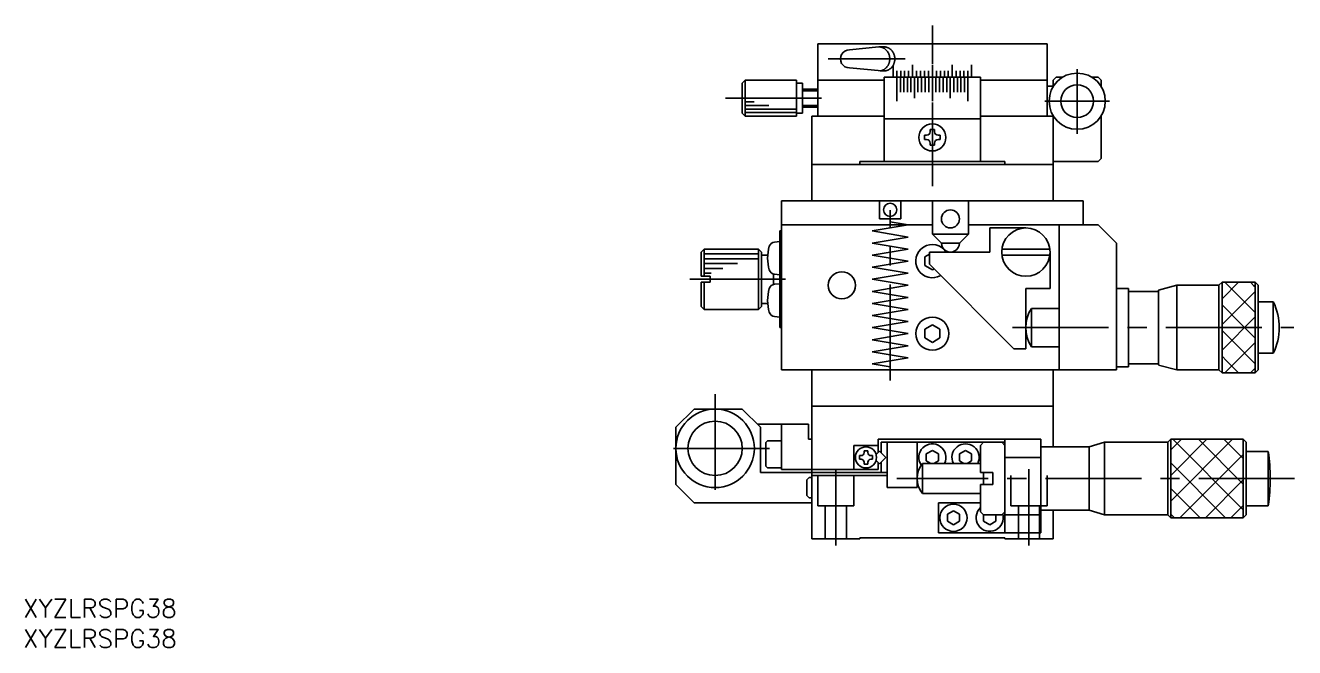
# Model space of a CAD drawing. Extents: x -1 to 313, y -8 to 323.
# Drawn here: x 0.4 to 210.7, y -8 to 95.1 of the extents above; entities that cross this region are included whole.
import ezdxf

# ---------------------------------------------------------------- set-up
doc = ezdxf.new("R2010")
doc.units = 0
doc.header["$LTSCALE"] = 0.5
doc.linetypes.add('CENTER', pattern=[50.8, 31.75, -6.35, 6.35, -6.35])
doc.linetypes.add('DASHED', pattern=[19.05, 12.7, -6.35])
for name, color, linetype in [('MSM_CENTER', 1, 'CENTER'), ('MSM_CONTINUOUS', 7, 'CONTINUOUS'), ('MSM_DASHED', 4, 'DASHED'), ('MSM_NARROW', 5, 'CONTINUOUS'), ('MSM_PART_NUMBER', 7, 'CONTINUOUS')]:
    doc.layers.add(name, color=color, linetype=linetype)
doc.styles.get("Standard").update_dxf_attribs({"font": 'txt.shx', "height": 3, "bigfont": 'bigfont.shx'})

# ---------------------------------------------------------------- blocks, each defined once
blk = doc.blocks.new('*U6')
at = {"layer": 'MSM_PART_NUMBER'}
blk.add_text('XYZLRSPG38', height=3, dxfattribs=at).set_placement((0, -3))
blk = doc.blocks.new('*U7')
at = {"layer": 'MSM_PART_NUMBER'}
blk.add_text('XYZLRSPG38', height=3, dxfattribs=at).set_placement((0, -8))

msp = doc.modelspace()

# ---------------------------------------------------------------- linework, layer by layer
at = {"layer": 'MSM_CENTER'}
for p, q in [((150.688979, 88.68656), (150.688979, 95.050604)), ((133.398253, 89.499991), (146.204913, 89.499991)), ((174.688981, 77.070898), (174.688981, 87.788195)), ((116.415682, 82.999998), (134.005335, 82.999998)), ((150.688979, 82.254106), (150.688979, 68.443334)), ((169.344479, 82.499998), (180.061777, 82.499998)), ((143.688973, 36.243405), (143.688973, 64.443727)), ((110.481973, 53), (127.085561, 53)), ((163.99597, 45.000001), (210.61597, 45.000001)), ((114.688923, 34.000002), (114.688923, 16.000002)), ((123.688923, 25.000002), (105.688923, 25.000002)), ((134.688974, 21.557018), (134.688974, 8.904017)), ((166.688974, 21.557018), (166.688974, 8.904017)), ((210.722184, 20.000001), (144.797185, 20.000001))]:
    msp.add_line(p, q, dxfattribs=at)
at = {"layer": 'MSM_CONTINUOUS'}
for p, q in [((131.688971, 79.999992), (131.688971, 91.999997)), ((131.688971, 91.999997), (169.688978, 91.999997)), ((136.953877, 90.999985), (141.816255, 91.499982)), ((141.889824, 91.498228), (141.813994, 91.499979)), ((141.813996, 91.499982), (142.659242, 91.499982)), ((141.96552, 91.492978), (141.889824, 91.498228)), ((142.040951, 91.484239), (141.96552, 91.492978)), ((142.115985, 91.472026), (142.040951, 91.484239)), ((142.19049, 91.45636), (142.115985, 91.472026)), ((142.264336, 91.437269), (142.19049, 91.45636)), ((142.337393, 91.414785), (142.264336, 91.437269)), ((142.409534, 91.38895), (142.337393, 91.414785)), ((142.480632, 91.359806), (142.409534, 91.38895)), ((142.550563, 91.327407), (142.480632, 91.359806)), ((142.619205, 91.291808), (142.550563, 91.327407)), ((142.686436, 91.253072), (142.619205, 91.291808)), ((142.735073, 91.498231), (142.659244, 91.499982)), ((142.75214, 91.211266), (142.686436, 91.253072)), ((142.81077, 91.492981), (142.735073, 91.498231)), ((142.816202, 91.166464), (142.75214, 91.211266)), ((142.886201, 91.484242), (142.81077, 91.492981)), ((142.878509, 91.118745), (142.816202, 91.166464)), ((142.938952, 91.068191), (142.878509, 91.118745)), ((142.961234, 91.472029), (142.886201, 91.484242)), ((142.997425, 91.014891), (142.938952, 91.068191)), ((143.03574, 91.456363), (142.961234, 91.472029)), ((143.053826, 90.958939), (142.997425, 91.014891)), ((143.109585, 91.437272), (143.03574, 91.456363)), ((143.108057, 90.900433), (143.053826, 90.958939)), ((143.160021, 90.839474), (143.108057, 90.900433)), ((143.182643, 91.414788), (143.109585, 91.437272)), ((143.209629, 90.776171), (143.160021, 90.839474)), ((143.254784, 91.388953), (143.182643, 91.414788)), ((143.256794, 90.710633), (143.209629, 90.776171)), ((143.325882, 91.359809), (143.254784, 91.388953)), ((143.301432, 90.642975), (143.256794, 90.710633)), ((143.343466, 90.573316), (143.301432, 90.642975)), ((143.395813, 91.32741), (143.325882, 91.359809)), ((143.382822, 90.501778), (143.343466, 90.573316)), ((143.419432, 90.428485), (143.382822, 90.501778)), ((143.464454, 91.291811), (143.395813, 91.32741)), ((143.531686, 91.253075), (143.464454, 91.291811)), ((143.59739, 91.211269), (143.531686, 91.253075)), ((143.661451, 91.166467), (143.59739, 91.211269)), ((143.723758, 91.118747), (143.661451, 91.166467)), ((143.784201, 91.068193), (143.723758, 91.118747)), ((143.842674, 91.014894), (143.784201, 91.068193)), ((143.899076, 90.958942), (143.842674, 91.014894)), ((143.953306, 90.900435), (143.899076, 90.958942)), ((144.005271, 90.839477), (143.953306, 90.900435)), ((144.054879, 90.776173), (144.005271, 90.839477)), ((144.102043, 90.710635), (144.054879, 90.776173)), ((144.146682, 90.642977), (144.102043, 90.710635)), ((144.188716, 90.573318), (144.146682, 90.642977)), ((144.228072, 90.501779), (144.188716, 90.573318)), ((144.264681, 90.428487), (144.228072, 90.501779)), ((169.688978, 79.999995), (169.688978, 91.999997)), ((143.260202, 88.294298), (143.304649, 88.362109)), ((143.304649, 88.362109), (143.346486, 88.431912)), ((143.346486, 88.431912), (143.385641, 88.503585)), ((143.385641, 88.503585), (143.422043, 88.577002)), ((143.45323, 90.353568), (143.419432, 90.428485)), ((143.422043, 88.577002), (143.45563, 88.652036)), ((143.484158, 90.277155), (143.45323, 90.353568)), ((143.45563, 88.652036), (143.486342, 88.728554)), ((143.512162, 90.199382), (143.484158, 90.277155)), ((143.486342, 88.728554), (143.514127, 88.806423)), ((143.537193, 90.120384), (143.512162, 90.199382)), ((143.514127, 88.806423), (143.538935, 88.885506)), ((143.559207, 90.0403), (143.537193, 90.120384)), ((143.538935, 88.885506), (143.560723, 88.965666)), ((143.578165, 89.95927), (143.559207, 90.0403)), ((143.560723, 88.965666), (143.579452, 89.04676)), ((143.594034, 89.877436), (143.578165, 89.95927)), ((143.579452, 89.04676), (143.59509, 89.128648)), ((143.606787, 89.794941), (143.594034, 89.877436)), ((143.59509, 89.128648), (143.60761, 89.211187)), ((143.616401, 89.71193), (143.606787, 89.794941)), ((143.60761, 89.211187), (143.61699, 89.294231)), ((143.622859, 89.628547), (143.616401, 89.71193)), ((143.61699, 89.294231), (143.623212, 89.377635)), ((143.626149, 89.54494), (143.622859, 89.628547)), ((143.623212, 89.377635), (143.626267, 89.461254)), ((143.626267, 89.461254), (143.626149, 89.54494)), ((144.105451, 88.294296), (144.149899, 88.362107)), ((144.149899, 88.362107), (144.191736, 88.43191)), ((144.190596, 88.429822), (144.190596, 86.499998)), ((144.191736, 88.43191), (144.23089, 88.503583)), ((144.23089, 88.503583), (144.267292, 88.577001)), ((144.298479, 90.353569), (144.264681, 90.428487)), ((144.267292, 88.577001), (144.300879, 88.652035)), ((144.329408, 90.277156), (144.298479, 90.353569)), ((144.300879, 88.652035), (144.331592, 88.728553)), ((144.357412, 90.199383), (144.329408, 90.277156)), ((144.331592, 88.728553), (144.359376, 88.806422)), ((144.382443, 90.120385), (144.357412, 90.199383)), ((144.359376, 88.806422), (144.384184, 88.885506)), ((144.404456, 90.040301), (144.382443, 90.120385)), ((144.384184, 88.885506), (144.405972, 88.965665)), ((144.423414, 89.959271), (144.404456, 90.040301)), ((144.405972, 88.965665), (144.424701, 89.04676)), ((144.439284, 89.877437), (144.423414, 89.959271)), ((144.424701, 89.04676), (144.44034, 89.128648)), ((144.452036, 89.794942), (144.439284, 89.877437)), ((144.44034, 89.128648), (144.45286, 89.211186)), ((144.46165, 89.71193), (144.452036, 89.794942)), ((144.45286, 89.211186), (144.462239, 89.294231)), ((144.468108, 89.628548), (144.46165, 89.71193)), ((144.462239, 89.294231), (144.468462, 89.377635)), ((144.471399, 89.54494), (144.468108, 89.628548)), ((144.468462, 89.377635), (144.471517, 89.461254)), ((144.471517, 89.461254), (144.471399, 89.54494)), ((147.389662, 88.499995), (147.389662, 86.499998)), ((150.688979, 82.499998), (150.688979, 88.499995)), ((153.98829, 88.499995), (153.98829, 86.499998)), ((157.187356, 88.499995), (157.187356, 86.499998)), ((136.953877, 87.999991), (142.305791, 87.516514)), ((142.891792, 87.516514), (142.046543, 87.516517)), ((142.046547, 87.51652), (142.121546, 87.528991)), ((142.121546, 87.528991), (142.196007, 87.544913)), ((142.196007, 87.544913), (142.269798, 87.564257)), ((142.269798, 87.564257), (142.342792, 87.586991)), ((142.342792, 87.586991), (142.41486, 87.613075)), ((142.41486, 87.613075), (142.485875, 87.642462)), ((142.485875, 87.642462), (142.555715, 87.675101)), ((142.555715, 87.675101), (142.624255, 87.710936)), ((142.624255, 87.710936), (142.691377, 87.749903)), ((158.688985, 86.499998), (142.688973, 86.499998)), ((142.688973, 86.499998), (142.688973, 72.499999)), ((142.691377, 87.749903), (142.756963, 87.791934)), ((142.756963, 87.791934), (142.820898, 87.836956)), ((142.820898, 87.836956), (142.88307, 87.884889)), ((142.88307, 87.884889), (142.94337, 87.93565)), ((142.891797, 87.516517), (142.966796, 87.528988)), ((142.94337, 87.93565), (143.001692, 87.98915)), ((142.966796, 87.528988), (143.041256, 87.544909)), ((143.001692, 87.98915), (143.057936, 88.045296)), ((143.041256, 87.544909), (143.115048, 87.564254)), ((143.057936, 88.045296), (143.112001, 88.103988)), ((143.112001, 88.103988), (143.163793, 88.165124)), ((143.115048, 87.564254), (143.188041, 87.586988)), ((143.163793, 88.165124), (143.213222, 88.228598)), ((143.188041, 87.586988), (143.260109, 87.613072)), ((143.213222, 88.228598), (143.260202, 88.294298)), ((143.260109, 87.613072), (143.331125, 87.642459)), ((143.331125, 87.642459), (143.400964, 87.675099)), ((143.400964, 87.675099), (143.469505, 87.710933)), ((143.469505, 87.710933), (143.536627, 87.7499)), ((143.536627, 87.7499), (143.602213, 87.791931)), ((143.602213, 87.791931), (143.666147, 87.836953)), ((143.666147, 87.836953), (143.728319, 87.884886)), ((143.728319, 87.884886), (143.788619, 87.935648)), ((143.788619, 87.935648), (143.846942, 87.989148)), ((143.846942, 87.989148), (143.903185, 88.045293)), ((143.903185, 88.045293), (143.95725, 88.103986)), ((143.95725, 88.103986), (144.009043, 88.165122)), ((144.009043, 88.165122), (144.058472, 88.228596)), ((144.058472, 88.228596), (144.105451, 88.294296)), ((144.817661, 82.499998), (144.817661, 87.499995)), ((145.388153, 83.999998), (145.388153, 86.499998)), ((145.451868, 87.499995), (145.451868, 86.499998)), ((145.963876, 83.999998), (145.963876, 86.499998)), ((146.092462, 87.499995), (146.092462, 86.499998)), ((146.544262, 83.999998), (146.544262, 86.499998)), ((146.738655, 87.499995), (146.738655, 86.499998)), ((147.128738, 86.499998), (147.128738, 83.999998)), ((147.716728, 82.999998), (147.716728, 86.499998)), ((148.044688, 87.499995), (148.044688, 86.499998)), ((148.307651, 83.999998), (148.307651, 86.499998)), ((148.702936, 87.499995), (148.702936, 86.499998)), ((148.900925, 83.999998), (148.900925, 86.499998)), ((149.363603, 87.499995), (149.363603, 86.499998)), ((149.495962, 83.999998), (149.495962, 86.499998)), ((150.025886, 87.499995), (150.025886, 86.499998)), ((150.092178, 83.999998), (150.092178, 86.499998)), ((151.28578, 83.999998), (151.28578, 86.499998)), ((151.352066, 87.499995), (151.352066, 86.499998)), ((151.881995, 83.999998), (151.881995, 86.499998)), ((152.014348, 87.499995), (152.014348, 86.499998)), ((152.477033, 83.999998), (152.477033, 86.499998)), ((152.675016, 87.499995), (152.675016, 86.499998)), ((153.070306, 83.999998), (153.070306, 86.499998)), ((153.333264, 87.499995), (153.333264, 86.499998)), ((153.66123, 82.999998), (153.66123, 86.499998)), ((154.24922, 86.499998), (154.24922, 83.999998)), ((154.639297, 87.499995), (154.639297, 86.499998)), ((154.833696, 83.999998), (154.833696, 86.499998)), ((155.28549, 87.499995), (155.28549, 86.499998)), ((155.414082, 83.999998), (155.414082, 86.499998)), ((155.926084, 87.499995), (155.926084, 86.499998)), ((155.989805, 83.999998), (155.989805, 86.499998)), ((156.560297, 87.499995), (156.560297, 82.499998)), ((158.688985, 72.499999), (158.688985, 86.499998)), ((170.688972, 85.999995), (171.188975, 86.499998)), ((172.317799, 86.499998), (171.188975, 86.499998)), ((177.060162, 86.499998), (178.188981, 86.499998)), ((178.188981, 86.499998), (178.688981, 85.999995)), ((119.688975, 86.000001), (119.188987, 85.499998)), ((119.188987, 85.499998), (119.188987, 80.500002)), ((119.688975, 86.000001), (119.688975, 80.000002)), ((128.188977, 86.000001), (119.688975, 86.000001)), ((128.188977, 79.999995), (128.188977, 85.999995)), ((128.188977, 85.499995), (129.188971, 85.499995)), ((129.188971, 80.499998), (129.188971, 85.499995)), ((129.188971, 84.499998), (131.688971, 84.499998)), ((131.688971, 85.999995), (142.688973, 85.999995)), ((158.688985, 85.999995), (169.688978, 85.999995)), ((169.688978, 84.999998), (170.688972, 84.999998)), ((170.688972, 84.871176), (170.688972, 85.999995)), ((178.688981, 84.871176), (178.688981, 85.999995)), ((119.188987, 80.500002), (119.688975, 80.000002)), ((128.188977, 80.000002), (119.688975, 80.000002)), ((128.188977, 80.499998), (129.188971, 80.499998)), ((129.188971, 81.499998), (131.688971, 81.499998)), ((130.688974, 66.000003), (130.688974, 79.999992)), ((142.688973, 79.999992), (130.688974, 79.999992)), ((158.688985, 79.999995), (170.688972, 79.999995)), ((170.688972, 79.999995), (170.688972, 66.000003)), ((178.688981, 80.128872), (178.688981, 73.000002)), ((142.688973, 79.599999), (158.688985, 79.599999)), ((149.390978, 76.145996), (149.390978, 76.853997)), ((149.390978, 76.853997), (149.74498, 76.853997)), ((149.390978, 76.145996), (149.74498, 76.145996)), ((151.042975, 77.797996), (150.334977, 77.797996)), ((150.334977, 77.797996), (150.334977, 77.443997)), ((151.042975, 77.797996), (151.042975, 77.443997)), ((151.986977, 76.853997), (151.632978, 76.853997)), ((151.986977, 76.145996), (151.632978, 76.145996)), ((151.986977, 76.145996), (151.986977, 76.853997)), ((150.334977, 75.202), (150.334977, 75.555996)), ((150.334977, 75.202), (151.042975, 75.202)), ((151.042975, 75.202), (151.042975, 75.555996)), ((130.688974, 71.999999), (170.688972, 71.999999)), ((138.688974, 71.999995), (138.688974, 72.499999)), ((138.688974, 72.499999), (162.688972, 72.499999)), ((162.688972, 71.999995), (162.688972, 72.499999)), ((170.688972, 72.499999), (178.188981, 72.499999)), ((178.188981, 72.499999), (178.688981, 73.000002)), ((175.688971, 66.000003), (125.688974, 66.000003)), ((125.688974, 66.000003), (125.688974, 38.000001)), ((141.938972, 66.000003), (141.938972, 63)), ((145.438972, 63), (145.438972, 66.000003)), ((150.688973, 66.000003), (150.688973, 60.500003)), ((156.688973, 66.000003), (156.688973, 60.500003)), ((175.688971, 62), (175.688971, 66.000003)), ((125.688974, 61.000003), (125.388971, 61.000003)), ((125.388971, 61.000003), (125.388971, 45.000001)), ((125.688974, 62), (150.688973, 62)), ((140.688973, 61), (146.688973, 62)), ((146.688973, 60.000003), (140.688973, 61)), ((141.938972, 63), (145.438972, 63)), ((146.688973, 62), (143.688973, 62.5)), ((156.688973, 62), (178.188971, 62)), ((160.188972, 61.5), (166.188972, 61.5)), ((160.188972, 61.5), (160.188972, 57.5)), ((171.688972, 62), (171.688972, 38.000001)), ((178.188971, 62), (181.188971, 59)), ((124.541722, 59.175878), (125.388971, 59.250003)), ((140.688973, 59), (146.688973, 60.000003)), ((146.688973, 57.999997), (140.688973, 59)), ((150.688973, 60.500003), (156.688973, 60.500003)), ((152.188973, 59), (150.688973, 60.500003)), ((152.188973, 59), (155.188973, 59)), ((155.188973, 59), (156.688973, 60.500003)), ((181.188971, 38.000001), (181.188971, 59)), ((112.388975, 57.5), (112.888975, 57.999997)), ((112.388975, 57.5), (112.388975, 53.500003)), ((112.888975, 57.999997), (112.888975, 53.500003)), ((112.888975, 57.999997), (121.888974, 57.999997)), ((121.888974, 57.999997), (121.888974, 48.000001)), ((121.888974, 57.999997), (122.388974, 57.5)), ((122.388974, 48.500001), (122.388974, 57.5)), ((122.388974, 57), (123.406851, 57)), ((140.688973, 57), (146.688973, 57.999997)), ((146.688973, 56.000003), (140.688973, 57)), ((150.18897, 57.154704), (149.438971, 56.721691)), ((150.18897, 57.5), (150.18897, 55.500003)), ((160.188972, 57.5), (150.18897, 57.5)), ((162.220346, 58), (170.157598, 58)), ((162.220346, 57.000003), (170.157598, 57.000003)), ((170.188972, 51.500004), (170.188972, 57.5)), ((140.688973, 55), (146.688973, 56.000003)), ((146.688973, 54.000003), (140.688973, 55)), ((149.438971, 56.721691), (149.438971, 55.278312)), ((149.438971, 55.278312), (150.688973, 54.556624)), ((150.18897, 55.500003), (164.188972, 41.500001)), ((150.688973, 54.556624), (150.97006, 54.718913)), ((112.388981, 53.500003), (113.88898, 53.500003)), ((113.88898, 53.500003), (113.88898, 52.500003)), ((124.388971, 53.837491), (124.388971, 52.162511)), ((125.388971, 53.750003), (124.541722, 53.824127)), ((140.688973, 53), (146.688973, 54.000003)), ((146.688973, 52), (140.688973, 53)), ((112.388975, 52.500003), (112.388975, 48.500001)), ((113.88898, 52.500003), (112.388981, 52.500003)), ((112.888975, 52.500003), (112.888975, 48.000001)), ((124.541722, 52.175875), (125.388971, 52.25)), ((140.688973, 51), (146.688973, 52)), ((146.688973, 50), (140.688973, 51)), ((166.188972, 51.500004), (166.188972, 41.500001)), ((170.188972, 51.500004), (166.188972, 51.500004)), ((181.188971, 51.500004), (183.188971, 51.500004)), ((183.188971, 51.500004), (183.188971, 38.500001)), ((183.188971, 51), (188.188971, 51)), ((191.18897, 52), (188.188971, 51.196154)), ((188.188971, 51.196154), (188.188971, 38.806385)), ((191.18897, 52), (198.188973, 52)), ((191.18897, 52), (191.18897, 38.000001)), ((198.188973, 52.000001), (198.688973, 52.500001)), ((198.188973, 38.000001), (198.188973, 52)), ((198.688973, 52.500001), (198.688973, 37.500001)), ((204.188973, 52.500001), (198.688973, 52.500001)), ((204.188973, 51.727923), (203.98183, 51.935066)), ((204.188973, 37.500001), (204.188973, 52.500001)), ((204.188973, 52.500001), (204.688973, 52.000001)), ((204.688973, 52.000001), (204.688973, 37.999998)), ((112.388975, 48.500001), (112.888975, 48.000001)), ((122.388974, 48.500001), (121.888974, 48.000001)), ((123.406851, 48.999997), (122.388974, 48.999997)), ((140.688973, 48.999997), (146.688973, 50)), ((146.688973, 48.000001), (140.688973, 48.999997)), ((207.188972, 49.249996), (204.688973, 49.249996)), ((207.188972, 49.249996), (207.188972, 40.750003)), ((112.888975, 48.000001), (121.888974, 48.000001)), ((125.388971, 46.75), (124.541722, 46.824124)), ((140.688973, 47.000004), (146.688973, 48.000001)), ((146.688973, 46.000001), (140.688973, 47.000004)), ((167.097864, 48.175), (171.688972, 48.175)), ((167.097867, 48.175), (167.097867, 41.825001)), ((125.388971, 45.000001), (125.688974, 45.000001)), ((140.688973, 45.000001), (146.688973, 46.000001)), ((146.688973, 44.000001), (140.688973, 45.000001)), ((150.688973, 45.443377), (149.438971, 44.721689)), ((149.438971, 44.721689), (149.438971, 43.278316)), ((151.938971, 44.721689), (150.688973, 45.443377)), ((151.938971, 43.278316), (151.938971, 44.721689)), ((140.688973, 43.000001), (146.688973, 44.000001)), ((146.688973, 42.000001), (140.688973, 43.000001)), ((149.438971, 43.278316), (150.688973, 42.556625)), ((150.688973, 42.556625), (151.938971, 43.278316)), ((140.688973, 41.000001), (146.688973, 42.000001)), ((146.688973, 40.000001), (140.688973, 41.000001)), ((140.688973, 39.000001), (146.688973, 40.000001)), ((166.188972, 41.500001), (164.188972, 41.500001)), ((167.097864, 41.825001), (171.688972, 41.825001)), ((207.188972, 40.750003), (204.688973, 40.750003)), ((181.188971, 38.000001), (125.688974, 38.000001)), ((130.688974, 32.000002), (130.688974, 38.000001)), ((143.688973, 38.500001), (140.688973, 39.000001)), ((170.688972, 32.000002), (170.688972, 38.000001)), ((181.188971, 38.500001), (183.188971, 38.500001)), ((183.188971, 39.000001), (188.188971, 39.000001)), ((191.18897, 38.000001), (188.188335, 38.804017)), ((191.18897, 38.000001), (198.188973, 38.000001)), ((198.688973, 37.500001), (198.188973, 37.999998)), ((204.688973, 37.999998), (204.188973, 37.500001)), ((204.188973, 37.500001), (198.688973, 37.500001)), ((170.688973, 32.000002), (130.688972, 32.000002)), ((130.688972, 32.000002), (130.688972, 10)), ((170.688973, 32.000002), (170.688973, 25.250002)), ((111.188982, 31.500002), (108.188983, 28.5)), ((119.188919, 31.500063), (111.189045, 31.500063)), ((119.188919, 31.500063), (122.188982, 28.5)), ((108.188983, 18.999999), (108.188983, 28.5)), ((130.188972, 29), (121.688982, 29)), ((122.188982, 20.999999), (122.188982, 28.5)), ((125.688983, 21.500001), (125.688983, 29)), ((130.188972, 29), (130.188972, 26.500001)), ((123.388981, 26.250001), (123.088982, 25.950002)), ((123.088982, 25.950002), (123.088982, 22.05)), ((125.688983, 26.250001), (123.388981, 26.250001)), ((130.188972, 26.500001), (130.688972, 26.500001)), ((137.688972, 25.500001), (141.688973, 25.500001)), ((137.688973, 25.500001), (137.688973, 21.500001)), ((141.688973, 26.500001), (168.688984, 26.500001)), ((141.688973, 24.289734), (141.688973, 26.500001)), ((142.193244, 24.289005), (142.193244, 26.000001)), ((162.688979, 26.000001), (142.193244, 26.000001)), ((143.188987, 26.000001), (143.189467, 18.49999)), ((148.188988, 26.000001), (148.188988, 18.500001)), ((159.188986, 26.000002), (158.688984, 25.500002)), ((158.688984, 21.000001), (158.688984, 25.500002)), ((162.688983, 25.500002), (162.188984, 26.000002)), ((162.688979, 11), (162.688983, 26.500004)), ((168.688987, 11), (168.688984, 26.500004)), ((176.688985, 25.250002), (168.688984, 25.250002)), ((176.688985, 25.250002), (179.188986, 26.000002)), ((176.688985, 14.75), (176.688985, 25.250002)), ((179.188986, 26.000002), (179.188986, 14.000001)), ((189.688986, 26.000002), (179.188986, 26.000002)), ((189.688986, 26.000002), (190.188986, 26.500001)), ((189.688986, 26.000002), (189.688987, 14.000001)), ((190.188989, 13.500001), (190.188986, 26.500001)), ((202.188987, 26.500001), (190.188986, 26.500001)), ((202.188987, 13.500001), (202.188987, 26.500001)), ((202.188987, 26.500001), (202.688988, 26.000002)), ((202.688988, 14.000001), (202.688988, 26.000002)), ((138.588982, 23.799975), (138.588982, 23.199974)), ((138.588982, 23.799975), (138.888981, 23.799975)), ((138.588982, 23.199974), (138.888981, 23.199974)), ((139.988982, 24.599974), (139.388981, 24.599974)), ((139.388981, 24.599974), (139.388981, 24.299975)), ((139.988982, 24.599974), (139.988982, 24.299975)), ((140.788981, 23.799975), (140.488982, 23.799975)), ((140.788981, 23.199974), (140.488982, 23.199974)), ((140.788981, 23.799975), (140.788981, 23.199974)), ((141.373488, 23.974248), (141.940746, 24.541505)), ((143.001415, 23.480837), (141.940746, 24.541505)), ((143.001414, 23.480837), (141.940746, 22.420168)), ((150.688769, 24.654603), (149.688985, 24.077273)), ((149.688985, 22.92273), (149.688985, 24.077273)), ((150.688769, 24.654603), (151.688799, 24.07721)), ((151.688799, 24.07721), (151.688803, 22.922486)), ((156.189116, 24.654662), (155.189025, 24.07727)), ((155.189025, 22.92273), (155.189025, 24.077273)), ((157.188845, 24.077511), (156.189116, 24.654662)), ((157.188845, 24.077511), (157.188841, 22.922486)), ((162.688983, 23.500001), (168.688984, 23.500001)), ((202.688988, 24.500001), (206.34957, 24.500001)), ((206.34957, 15.500001), (206.34957, 24.500001)), ((123.088982, 22.05), (123.388981, 21.750001)), ((125.688983, 21.750001), (123.388981, 21.750001)), ((141.688973, 21.500001), (125.688983, 21.500001)), ((139.388981, 22.399975), (139.388981, 22.699974)), ((139.388981, 22.399975), (139.988982, 22.399975)), ((139.988982, 22.399975), (139.988982, 22.699974)), ((141.364859, 22.996057), (141.940746, 22.420168)), ((141.688973, 21.500001), (141.688973, 22.671936)), ((142.193244, 22.672666), (142.193244, 20.999999)), ((149.066491, 22.500001), (149.066486, 17.500001)), ((149.066486, 22.500001), (158.688983, 22.499999)), ((150.421187, 22.500001), (149.688985, 22.92273)), ((151.688803, 22.922486), (150.956981, 22.500001)), ((155.921229, 22.499999), (155.189025, 22.92273)), ((157.188841, 22.922486), (156.457017, 22.499999)), ((108.188983, 18.999999), (111.188982, 16.000001)), ((143.189287, 20.999999), (122.188982, 20.999999)), ((130.288964, 20.19999), (129.888964, 19.79999)), ((129.888964, 17.19999), (129.888964, 19.79999)), ((130.288964, 20.19999), (130.688964, 20.19999)), ((143.189339, 20.499999), (130.688972, 20.499999)), ((158.688982, 21.000001), (160.688982, 21.000001)), ((158.688982, 19.000001), (160.688982, 19.000001)), ((158.688983, 14.500001), (158.688984, 19.000001)), ((159.188982, 21.000001), (159.188982, 19.000001)), ((160.688982, 21.000001), (160.688982, 19.000001)), ((129.888964, 17.19999), (130.288964, 16.79999)), ((143.189467, 18.500001), (148.188988, 18.500001)), ((149.066486, 17.500001), (158.688983, 17.500001)), ((111.188986, 16.000001), (130.688972, 16.000001)), ((130.288964, 16.79999), (130.688964, 16.79999)), ((151.688968, 16.000001), (158.688983, 16.000001)), ((151.688977, 11), (151.688968, 16.000001)), ((168.688987, 14.75), (176.688985, 14.75)), ((170.688973, 10), (170.688973, 14.75)), ((176.688985, 14.75), (179.188986, 14.000001)), ((202.688988, 15.500001), (206.34957, 15.500001)), ((154.188759, 14.654603), (153.188975, 14.077273)), ((153.188975, 12.922731), (153.188975, 14.077273)), ((154.189068, 12.345339), (153.188975, 12.922731)), ((154.188759, 14.654603), (155.188789, 14.077211)), ((155.188794, 12.922487), (154.189068, 12.345339)), ((155.188789, 14.077211), (155.188794, 12.922487)), ((158.688983, 14.500001), (159.188981, 14.000001)), ((159.188981, 14.000001), (162.188983, 14.000001)), ((159.189016, 12.922731), (159.189016, 14.000001)), ((160.189108, 12.345339), (159.189016, 12.922731)), ((161.188831, 12.922487), (160.189108, 12.345339)), ((161.188836, 14.000001), (161.188831, 12.922487)), ((162.188983, 14.000001), (162.688983, 14.500001)), ((168.688987, 14), (162.68898, 14)), ((189.688987, 14.000001), (179.188986, 14.000001)), ((190.188989, 13.500001), (189.688987, 14.000001)), ((202.188987, 13.500001), (190.188989, 13.500001)), ((202.188987, 13.500001), (202.688988, 14.000001)), ((168.688987, 11), (151.688977, 11)), ((138.688975, 10), (130.688975, 10)), ((138.688975, 10), (138.688975, 10.2)), ((162.688974, 10.2), (138.688977, 10.2)), ((162.688974, 10.2), (162.688973, 10.000012)), ((162.688973, 10), (170.688973, 10))]:
    msp.add_line(p, q, dxfattribs=at)
for centre, radius in [((174.688981, 82.499998), 4.649972), ((174.688981, 82.499998), 2.714688), ((150.688979, 76.499998), 2.249973), ((143.688973, 64.500003), 1.099998), ((153.688973, 63), 1.499997), ((166.188972, 57.5), 3.999997), ((135.688974, 52.000003), 2.249998), ((150.688973, 44.000001), 2.749995), ((114.688923, 25.000002), 6.5), ((114.688923, 25.000002), 4.5), ((139.688981, 23.499974), 1.75), ((154.188974, 13.500001), 2.25)]:
    msp.add_circle(centre, radius, dxfattribs=at)
for centre, radius, start, end in [((136.95388, 89.499991), 1.499997, 89.99994, 270.00006), ((149.74498, 77.443997), 0.589975, 270, 0), ((149.74498, 75.555996), 0.589975, 0, 90), ((151.632978, 77.443997), 0.589975, 180, 270), ((151.632978, 75.555996), 0.589975, 90, 180), ((124.628878, 58.179683), 1, 95, 163.742972), ((153.68897, 59), 1.499997, 179.99994, 0), ((130.388971, 56.500003), 7, 163.742972, 196.257028), ((150.688973, 56.000003), 2.749995, 33.05574, 300.100158), ((124.628878, 54.820322), 1, 196.257028, 265), ((130.388971, 49.5), 7, 163.742972, 196.257028), ((124.628878, 51.17968), 1, 95, 163.742972), ((198.657721, 45.000001), 9.531248, 333.51896, 26.48104), ((124.628878, 47.820319), 1, 196.257028, 265), ((172.188972, 45.000001), 5.999997, 148.050837, 211.949163), ((150.688983, 23.500001), 2.25, 333.612232, 215.198087), ((156.189028, 23.500001), 2.25, 333.612151, 206.387819), ((138.888981, 24.299975), 0.5, 270, 0), ((138.888981, 22.699974), 0.5, 0, 90), ((140.488982, 24.299975), 0.5, 180, 270), ((140.488982, 22.699974), 0.5, 90, 180), ((176.688985, 20.000001), 30, 351.373047, 8.626953), ((152.188988, 20.000001), 4, 141.31778, 218.68222), ((160.189019, 13.500001), 2.25, 131.811554, 16.875242)]:
    msp.add_arc(centre, radius, start, end, dxfattribs=at)
at = {"layer": 'MSM_DASHED'}
for p, q in [((131.688974, 20.500022), (131.688974, 15.500016)), ((137.688973, 20.500015), (137.688973, 15.500016)), ((163.688974, 20.500015), (163.688974, 15.500016)), ((169.688974, 20.500022), (169.688974, 15.500016)), ((131.688974, 15.500016), (137.688973, 15.500016)), ((132.938975, 15.500016), (132.938975, 10.000016)), ((136.438972, 15.500016), (136.438972, 10.000016)), ((169.688974, 15.500016), (163.688974, 15.500016)), ((164.938975, 15.500016), (164.938975, 10.000016)), ((168.438972, 15.500016), (168.438972, 10.000016))]:
    msp.add_line(p, q, dxfattribs=at)
at = {"layer": 'MSM_NARROW'}
for p, q in [((129.188971, 84.229497), (131.688971, 84.229497)), ((121.185259, 82.399998), (119.688975, 82.399998)), ((123.575028, 81.799998), (119.688975, 81.799998)), ((119.688975, 81.199998), (128.188971, 81.199998)), ((119.688975, 80.599998), (128.188971, 80.599998)), ((129.188971, 81.770496), (131.688971, 81.770496)), ((112.888981, 57.200002), (121.888974, 57.200002)), ((112.888981, 56.400002), (121.888974, 56.400002)), ((118.373275, 55.600002), (112.888981, 55.600002)), ((115.976957, 54.800002), (112.888981, 54.800002)), ((114.054635, 54.000002), (112.888981, 54.000002)), ((198.688973, 49.742641), (201.446332, 52.500001)), ((198.688973, 45.500001), (204.188973, 51.000001)), ((202.843561, 48.830694), (199.174254, 52.500001)), ((203.98183, 51.935066), (203.416895, 52.500001)), ((201.705291, 45.726323), (198.688973, 48.742641)), ((204.188973, 47.485282), (202.843561, 48.830694)), ((198.688973, 41.25736), (204.188973, 46.75736)), ((200.567022, 42.621952), (198.688973, 44.500001)), ((204.188973, 43.242641), (201.705291, 45.726323)), ((199.174254, 37.500001), (204.188973, 42.514719)), ((204.188973, 39.000001), (200.567022, 42.621952)), ((199.428752, 39.517581), (198.688973, 40.25736)), ((201.446332, 37.500001), (199.428752, 39.517581)), ((203.416895, 37.500001), (204.188973, 38.272079)), ((190.188987, 24.73245), (191.956538, 26.500001)), ((190.188988, 20.48981), (196.199178, 26.500001)), ((190.188989, 16.247171), (200.441819, 26.500001)), ((190.533683, 26.500001), (202.188987, 14.844696)), ((194.776323, 26.500001), (202.188987, 19.087337)), ((199.018964, 26.500001), (202.188987, 23.329977)), ((191.68446, 13.500001), (202.188987, 24.004529)), ((190.188987, 22.602055), (199.291042, 13.500001)), ((195.9271, 13.500001), (202.188987, 19.761888)), ((190.188988, 18.359414), (195.048401, 13.500001)), ((200.169741, 13.500001), (202.188987, 15.519247)), ((190.188989, 14.116772), (190.805761, 13.500001))]:
    msp.add_line(p, q, dxfattribs=at)

# ---------------------------------------------------------------- block references
at = {"layer": 'MSM_CONTINUOUS'}
for name in ['*U6', '*U7']:
    msp.add_blockref(name, (0, 0), dxfattribs=at)

doc.saveas('drawing.dxf')
